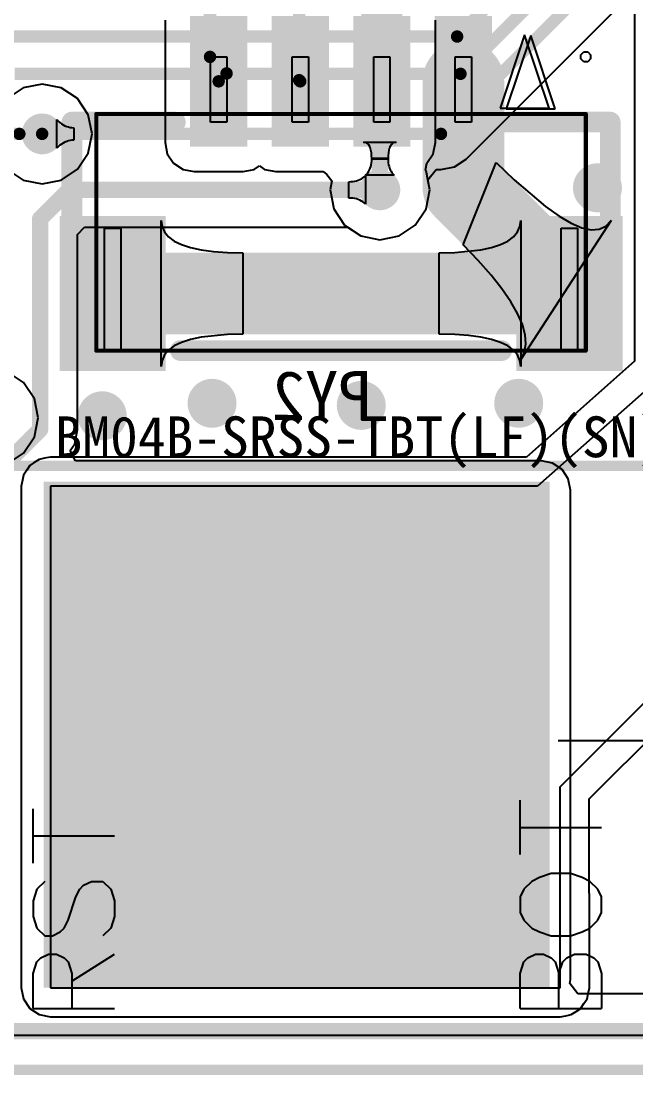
# Model space of a CAD drawing. Header units: millimetres. Extents: x -30 to 3.5, y -1.1 to 91.3.
# Drawn here: x -17.84 to -10.3, y 0 to 12.91 of the extents above; entities that cross this region are included whole.
import ezdxf

# ---------------------------------------------------------------- set-up
doc = ezdxf.new("R2010")
doc.units = ezdxf.units.MM
for name, color, linetype in [('BottomLayer', 5, 'Continuous'), ('BottomOverlay', 54, 'Continuous'), ('BottomPaste', 16, 'Continuous'), ('BottomSolder', 6, 'Continuous'), ('KeepOutLayer', 6, 'Continuous'), ('Mechanical15', 56, 'Continuous'), ('Mechanical6', 56, 'Continuous'), ('MultiLayer', 9, 'Continuous'), ('TopLayer', 1, 'Continuous'), ('TopOverlay', 2, 'Continuous'), ('TopPaste', 8, 'Continuous'), ('TopSolder', 216, 'Continuous'), ('ViaHoleLayer', 16, 'Continuous')]:
    doc.layers.add(name, color=color, linetype=linetype)

# ---------------------------------------------------------------- blocks, each defined once
blk = doc.blocks.new('CONN_SMD_BM04B_SRSS_TBT_LF_SN_1')
at = {"layer": 'Mechanical15'}
for p, q in [((-1.6, 0.8), (-1.6, 1.6)), ((-1.6, 1.6), (-1.4, 1.6)), ((-1.4, 1.6), (-1.4, 0.8)), ((-0.6, 0.8), (-0.6, 1.6)), ((-0.6, 1.6), (-0.4, 1.6)), ((-0.4, 1.6), (-0.4, 0.8)), ((0.4, 0.8), (0.4, 1.6)), ((0.4, 1.6), (0.6, 1.6)), ((0.6, 1.6), (0.6, 0.8)), ((1.4, 0.8), (1.4, 1.6)), ((1.4, 1.6), (1.6, 1.6)), ((1.6, 1.6), (1.6, 0.8)), ((2.94, 1.625), (2.975, 1.66)), ((2.94, 1.575), (2.94, 1.625)), ((2.975, 1.54), (2.94, 1.575)), ((2.975, 1.66), (3, 1.66)), ((3, 1.66), (3, 1.66)), ((3, 1.66), (3.025, 1.66)), ((3.025, 1.66), (3.06, 1.625)), ((3.06, 1.575), (3.025, 1.54)), ((3.06, 1.625), (3.06, 1.575)), ((3, 1.54), (2.975, 1.54)), ((3.025, 1.54), (3, 1.54)), ((-1.4, 0.8), (-1.6, 0.8)), ((-0.4, 0.8), (-0.6, 0.8)), ((0.6, 0.8), (0.4, 0.8)), ((1.6, 0.8), (1.4, 0.8)), ((-2.9, -2), (-2.9, -0.5)), ((-2.9, -0.5), (-2.7, -0.5)), ((-2.7, -0.5), (-2.7, -2)), ((2.7, -2), (2.7, -0.5)), ((2.7, -0.5), (2.9, -0.5)), ((2.9, -0.5), (2.9, -2)), ((-2.7, -2), (-2.9, -2)), ((2.9, -2), (2.7, -2))]:
    blk.add_line(p, q, dxfattribs=at)
at = {"layer": 'Mechanical15', "const_width": 0.0508}
for points in [[(-3, 0.9), (-3, -2)], [(-3, 0.9), (3, 0.9)], [(3, 0.9), (3, -2)], [(-3, -2), (3, -2)]]:
    blk.add_lwpolyline(points, dxfattribs=at)
at = {"layer": 'Mechanical15', "const_width": 0.0254}
for points in [[(-3.013, 0.9, 1), (-2.987, 0.9, 1)], [(-3.013, 0.9, 1), (-2.987, 0.9, 1)], [(2.987, 0.9, 1), (3.013, 0.9, 1)], [(2.987, 0.9, 1), (3.013, 0.9, 1)], [(-3.013, -2, 1), (-2.987, -2, 1)], [(-3.013, -2, 1), (-2.987, -2, 1)], [(2.987, -2, 1), (3.013, -2, 1)], [(2.987, -2, 1), (3.013, -2, 1)]]:
    blk.add_lwpolyline(points, format="xyb", close=True, dxfattribs=at)
at = {"layer": 'Mechanical6'}
for p, q in [((2.325, 1.861), (2.025, 0.961)), ((2.625, 0.961), (2.325, 1.861)), ((2.025, 0.961), (2.625, 0.961))]:
    blk.add_line(p, q, dxfattribs=at)
at = {"layer": 'TopLayer'}
for points in [[(-1.8, 0.55), (-1.2, 0.55), (-1.8, 2.05), (-1.2, 2.05)], [(-0.8, 0.55), (-0.2, 0.55), (-0.8, 2.05), (-0.2, 2.05)], [(0.2, 0.55), (0.8, 0.55), (0.2, 2.05), (0.8, 2.05)], [(1.2, 0.55), (1.8, 0.55), (1.2, 2.05), (1.8, 2.05)], [(-3.4, -2.2), (-2.2, -2.2), (-3.4, -0.4), (-2.2, -0.4)], [(2.2, -2.2), (3.4, -2.2), (2.2, -0.4), (3.4, -0.4)]]:
    blk.add_solid(points, dxfattribs=at)
at = {"layer": 'TopOverlay'}
for p, q in [((2.25, 1.87), (1.95, 0.97)), ((2.55, 0.97), (2.25, 1.87)), ((1.95, 0.97), (2.55, 0.97))]:
    blk.add_line(p, q, dxfattribs=at)
at = {"layer": 'TopOverlay', "const_width": 0.254}
for points in [[(-3.3, -0.369), (-3.3, 0.8)], [(-3.3, 0.8), (-3.231, 0.8)], [(-3.231, 0.8), (-2.031, 0.8)], [(2.031, 0.8), (3.3, 0.8)], [(3.3, -0.369), (3.3, 0.8)], [(-1.969, -2), (1.969, -2)]]:
    blk.add_lwpolyline(points, dxfattribs=at)
at = {"layer": 'TopOverlay', "const_width": 0.127}
for points in [[(-3.363, 0.8, 1), (-3.236, 0.8, 1)], [(-3.363, 0.8, 1), (-3.236, 0.8, 1)], [(-3.295, 0.8, 1), (-3.168, 0.8, 1)], [(-3.295, 0.8, 1), (-3.168, 0.8, 1)], [(-2.095, 0.8, 1), (-1.968, 0.8, 1)], [(1.968, 0.8, 1), (2.095, 0.8, 1)], [(3.236, 0.8, 1), (3.363, 0.8, 1)], [(3.236, 0.8, 1), (3.363, 0.8, 1)], [(-3.363, -0.369, 1), (-3.236, -0.369, 1)], [(3.236, -0.369, 1), (3.363, -0.369, 1)], [(-2.032, -2, 1), (-1.905, -2, 1)], [(1.905, -2, 1), (2.032, -2, 1)]]:
    blk.add_lwpolyline(points, format="xyb", close=True, dxfattribs=at)
at = {"layer": 'TopPaste'}
for points in [[(-1.8, 0.55), (-1.2, 0.55), (-1.8, 2.05), (-1.2, 2.05)], [(-0.8, 0.55), (-0.2, 0.55), (-0.8, 2.05), (-0.2, 2.05)], [(0.2, 0.55), (0.8, 0.55), (0.2, 2.05), (0.8, 2.05)], [(1.2, 0.55), (1.8, 0.55), (1.2, 2.05), (1.8, 2.05)], [(-3.4, -2.2), (-2.2, -2.2), (-3.4, -0.4), (-2.2, -0.4)], [(2.2, -2.2), (3.4, -2.2), (2.2, -0.4), (3.4, -0.4)]]:
    blk.add_solid(points, dxfattribs=at)
at = {"layer": 'TopSolder'}
for points in [[(-1.851, 0.499), (-1.149, 0.499), (-1.851, 2.101), (-1.149, 2.101)], [(-0.851, 0.499), (-0.149, 0.499), (-0.851, 2.101), (-0.149, 2.101)], [(0.149, 0.499), (0.851, 0.499), (0.149, 2.101), (0.851, 2.101)], [(1.149, 0.499), (1.851, 0.499), (1.149, 2.101), (1.851, 2.101)], [(-3.451, -2.251), (-2.149, -2.251), (-3.451, -0.349), (-2.149, -0.349)], [(2.149, -2.251), (3.451, -2.251), (2.149, -0.349), (3.451, -0.349)]]:
    blk.add_solid(points, dxfattribs=at)
blk = doc.blocks.new('18650_BATTERY_B_27')
at = {"layer": 'BottomLayer'}
blk.add_solid([(0.295, -13.5), (6.295, -13.5), (0.295, -7.5), (6.295, -7.5)], dxfattribs=at)
at = {"layer": 'BottomOverlay', "const_width": 0.127}
blk.add_lwpolyline([(0, -21), (0, 0)], dxfattribs=at)
at = {"layer": 'BottomPaste'}
blk.add_solid([(0.295, -13.5), (6.295, -13.5), (0.295, -7.5), (6.295, -7.5)], dxfattribs=at)
at = {"layer": 'BottomSolder'}
blk.add_solid([(0.193, -13.602), (6.396, -13.602), (0.193, -7.398), (6.396, -7.398)], dxfattribs=at)

msp = doc.modelspace()

# ---------------------------------------------------------------- linework, layer by layer
at = {"layer": 'BottomLayer'}
for p, q in [((-12.381, 11.224), (-4.997, 18.608)), ((-17.398, 11.357), (-17.398, 11.707)), ((-17.398, 11.707), (-17.379, 11.688)), ((-17.379, 11.688), (-17.359, 11.671)), ((-17.359, 11.671), (-17.339, 11.656)), ((-17.339, 11.656), (-17.318, 11.643)), ((-17.318, 11.643), (-17.297, 11.632)), ((-17.297, 11.632), (-17.276, 11.623)), ((-17.276, 11.623), (-17.255, 11.617)), ((-17.255, 11.617), (-17.233, 11.612)), ((-17.233, 11.612), (-17.211, 11.609)), ((-17.211, 11.609), (-17.189, 11.608)), ((-17.189, 11.608), (-17.189, 11.456)), ((-17.379, 11.375), (-17.398, 11.357)), ((-17.359, 11.392), (-17.379, 11.375)), ((-17.339, 11.407), (-17.359, 11.392)), ((-17.318, 11.42), (-17.339, 11.407)), ((-17.297, 11.431), (-17.318, 11.42)), ((-17.276, 11.44), (-17.297, 11.431)), ((-17.255, 11.447), (-17.276, 11.44)), ((-17.233, 11.452), (-17.255, 11.447)), ((-17.211, 11.455), (-17.233, 11.452)), ((-17.189, 11.456), (-17.211, 11.455)), ((-12.688, 11.097), (-12.522, 11.13)), ((-12.522, 11.13), (-12.381, 11.224)), ((-13.683, 10.973), (-13.664, 10.983)), ((-13.664, 10.983), (-13.647, 10.994)), ((-13.647, 10.994), (-13.63, 11.007)), ((-13.63, 11.007), (-13.615, 11.021)), ((-13.615, 11.021), (-13.615, 10.671)), ((-12.85, 10.97), (-12.745, 11.097)), ((-12.745, 11.097), (-12.688, 11.097)), ((-13.816, 10.946), (-13.791, 10.947)), ((-13.816, 10.746), (-13.816, 10.946)), ((-13.791, 10.947), (-13.767, 10.949)), ((-13.767, 10.949), (-13.744, 10.953)), ((-13.744, 10.953), (-13.723, 10.958)), ((-13.723, 10.958), (-13.702, 10.965)), ((-13.702, 10.965), (-13.683, 10.973)), ((-12.825, 10.846), (-12.85, 10.97)), ((-13.791, 10.745), (-13.816, 10.746)), ((-13.767, 10.743), (-13.791, 10.745)), ((-13.744, 10.739), (-13.767, 10.743)), ((-13.723, 10.734), (-13.744, 10.739)), ((-13.702, 10.727), (-13.723, 10.734)), ((-13.683, 10.719), (-13.702, 10.727)), ((-12.871, 10.612), (-12.825, 10.846)), ((-13.664, 10.709), (-13.683, 10.719)), ((-13.647, 10.698), (-13.664, 10.709)), ((-13.63, 10.685), (-13.647, 10.698)), ((-13.615, 10.671), (-13.63, 10.685)), ((-13.004, 10.413), (-12.871, 10.612)), ((-17.143, 10.3), (-17.057, 10.387)), ((-17.057, 10.387), (-13.83, 10.387)), ((-13.83, 10.387), (-13.671, 10.281)), ((-13.202, 10.281), (-13.004, 10.413)), ((-17.143, 7.909), (-17.143, 10.3)), ((-13.671, 10.281), (-13.437, 10.234)), ((-13.437, 10.234), (-13.202, 10.281)), ((-17.178, 7.733), (-17.143, 7.909)), ((-17.234, 7.651), (-17.178, 7.733)), ((-17.166, 7.524), (-17.234, 7.651)), ((-11.456, 7.524), (-17.166, 7.524)), ((-11.32, 7.496), (-11.456, 7.524)), ((-11.204, 7.419), (-11.32, 7.496)), ((-11.127, 7.303), (-11.204, 7.419)), ((-11.1, 7.167), (-11.127, 7.303)), ((-11.1, 1.167), (-11.1, 7.167)), ((-11.109, 1.119), (-11.1, 1.167)), ((-11.011, 0.992), (-11.109, 1.119)), ((-7.15, 0.992), (-11.011, 0.992))]:
    msp.add_line(p, q, dxfattribs=at)
for points, const_width in [([(-12.49, 12.725), (-6.008, 19.207)], 0.152), ([(-12.449, 12.268), (-5.656, 19.061)], 0.152), ([(-12.688, 11.532), (-5.304, 18.916)], 0.152), ([(-18.593, 12.725), (-12.49, 12.725)], 0.152), ([(-17.914, 12.268), (-12.449, 12.268)], 0.152), ([(-17.577, 11.532), (-12.688, 11.532)], 0.152), ([(-17.602, 10.49), (-17.247, 10.846)], 0.2), ([(-17.247, 10.846), (-13.437, 10.846)], 0.2), ([(-17.602, 7.909), (-17.602, 10.49)], 0.2), ([(-18.526, 6.985), (-17.602, 7.909)], 0.2), ([(-18.136, 0.533), (-6.96, 0.533)], 0.2)]:
    msp.add_lwpolyline(points, dxfattribs=dict(at, const_width=const_width))
for points, const_width in [([(-12.528, 12.725, 1), (-12.452, 12.725, 1)], 0.076), ([(-12.528, 12.725, 1), (-12.452, 12.725, 1)], 0.076), ([(-12.487, 12.268, 1), (-12.411, 12.268, 1)], 0.076), ([(-12.487, 12.268, 1), (-12.411, 12.268, 1)], 0.076), ([(-17.702, 11.532, 1), (-17.452, 11.532, 1)], 0.25), ([(-17.615, 11.532, 1), (-17.539, 11.532, 1)], 0.076), ([(-12.726, 11.532, 1), (-12.65, 11.532, 1)], 0.076), ([(-12.726, 11.532, 1), (-12.65, 11.532, 1)], 0.076), ([(-10.92, 10.871, 1), (-10.62, 10.871, 1)], 0.3), ([(-13.562, 10.846, 1), (-13.312, 10.846, 1)], 0.25), ([(-17.297, 10.846, 1), (-17.197, 10.846, 1)], 0.1), ([(-17.297, 10.846, 1), (-17.197, 10.846, 1)], 0.1), ([(-13.487, 10.846, 1), (-13.387, 10.846, 1)], 0.1), ([(-17.652, 10.49, 1), (-17.552, 10.49, 1)], 0.1), ([(-17.652, 10.49, 1), (-17.552, 10.49, 1)], 0.1), ([(-11.985, 10.244, 1), (-11.685, 10.244, 1)], 0.3), ([(-16.889, 10.033, 1), (-16.589, 10.033, 1)], 0.3), ([(-13.307, 9.652, 1), (-13.007, 9.652, 1)], 0.3), ([(-15.39, 9.627, 1), (-15.09, 9.627, 1)], 0.3), ([(-10.97, 9.195, 1), (-10.67, 9.195, 1)], 0.3), ([(-16.863, 9.119, 1), (-16.563, 9.119, 1)], 0.3), ([(-15.644, 8.23, 1), (-15.344, 8.23, 1)], 0.3), ([(-11.885, 8.23, 1), (-11.585, 8.23, 1)], 0.3), ([(-13.815, 8.204, 1), (-13.515, 8.204, 1)], 0.3), ([(-16.99, 8.077, 1), (-16.69, 8.077, 1)], 0.3), ([(-17.652, 7.909, 1), (-17.552, 7.909, 1)], 0.1), ([(-17.652, 7.909, 1), (-17.552, 7.909, 1)], 0.1), ([(-17.066, 6.579, 1), (-16.766, 6.579, 1)], 0.3), ([(-14.831, 6.528, 1), (-14.531, 6.528, 1)], 0.3), ([(-12.291, 6.452, 1), (-11.991, 6.452, 1)], 0.3), ([(-16.762, 4.369, 1), (-16.462, 4.369, 1)], 0.3), ([(-14.606, 4.167, 1), (-14.306, 4.167, 1)], 0.3), ([(-12.266, 4.166, 1), (-11.966, 4.166, 1)], 0.3), ([(-16.812, 1.956, 1), (-16.512, 1.956, 1)], 0.3), ([(-14.73, 2.007, 1), (-14.43, 2.007, 1)], 0.3), ([(-12.317, 1.956, 1), (-12.017, 1.956, 1)], 0.3)]:
    msp.add_lwpolyline(points, format="xyb", close=True, dxfattribs=dict(at, const_width=const_width))
at = {"layer": 'BottomOverlay'}
msp.add_line((-11.252, 4.095), (-6.11, 4.095), dxfattribs=at)
at = {"layer": 'KeepOutLayer', "const_width": 0.127}
msp.add_lwpolyline([(-26.975, 0.062), (-2.032, 0.062)], dxfattribs=at)
at = {"layer": 'MultiLayer'}
for points, const_width in [([(-17.702, 11.532, 1), (-17.452, 11.532, 1)], 0.25), ([(-10.92, 10.871, 1), (-10.62, 10.871, 1)], 0.3), ([(-13.562, 10.846, 1), (-13.312, 10.846, 1)], 0.25), ([(-11.985, 10.244, 1), (-11.685, 10.244, 1)], 0.3), ([(-16.889, 10.033, 1), (-16.589, 10.033, 1)], 0.3), ([(-13.307, 9.652, 1), (-13.007, 9.652, 1)], 0.3), ([(-15.39, 9.627, 1), (-15.09, 9.627, 1)], 0.3), ([(-10.97, 9.195, 1), (-10.67, 9.195, 1)], 0.3), ([(-16.863, 9.119, 1), (-16.563, 9.119, 1)], 0.3), ([(-15.644, 8.23, 1), (-15.344, 8.23, 1)], 0.3), ([(-11.885, 8.23, 1), (-11.585, 8.23, 1)], 0.3), ([(-13.815, 8.204, 1), (-13.515, 8.204, 1)], 0.3), ([(-16.99, 8.077, 1), (-16.69, 8.077, 1)], 0.3), ([(-17.066, 6.579, 1), (-16.766, 6.579, 1)], 0.3), ([(-14.831, 6.528, 1), (-14.531, 6.528, 1)], 0.3), ([(-12.291, 6.452, 1), (-11.991, 6.452, 1)], 0.3), ([(-16.762, 4.369, 1), (-16.462, 4.369, 1)], 0.3), ([(-14.606, 4.167, 1), (-14.306, 4.167, 1)], 0.3), ([(-12.266, 4.166, 1), (-11.966, 4.166, 1)], 0.3), ([(-16.812, 1.956, 1), (-16.512, 1.956, 1)], 0.3), ([(-14.73, 2.007, 1), (-14.43, 2.007, 1)], 0.3), ([(-12.317, 1.956, 1), (-12.017, 1.956, 1)], 0.3)]:
    msp.add_lwpolyline(points, format="xyb", close=True, dxfattribs=dict(at, const_width=const_width))
at = {"layer": 'TopLayer'}
for p, q in [((-10.314, 16.229), (-10.314, 8.745)), ((-16.07, 12.926), (-16.07, 11.426)), ((-12.756, 11.426), (-12.756, 12.926)), ((-17.577, 12.143), (-17.811, 12.097)), ((-17.343, 12.097), (-17.577, 12.143)), ((-17.811, 12.097), (-18.007, 11.966)), ((-17.144, 11.964), (-17.343, 12.097)), ((-17.012, 11.766), (-17.144, 11.964)), ((-16.965, 11.532), (-17.012, 11.766)), ((-17.012, 11.297), (-16.965, 11.532)), ((-16.07, 11.426), (-16.043, 11.289)), ((-13.618, 11.427), (-13.637, 11.429)), ((-13.637, 11.429), (-13.237, 11.429)), ((-13.601, 11.421), (-13.618, 11.427)), ((-13.586, 11.411), (-13.601, 11.421)), ((-13.573, 11.397), (-13.586, 11.411)), ((-13.562, 11.379), (-13.573, 11.397)), ((-13.553, 11.357), (-13.562, 11.379)), ((-13.312, 11.379), (-13.321, 11.357)), ((-13.301, 11.397), (-13.312, 11.379)), ((-13.288, 11.411), (-13.301, 11.397)), ((-13.273, 11.421), (-13.288, 11.411)), ((-13.256, 11.427), (-13.273, 11.421)), ((-13.237, 11.429), (-13.256, 11.427)), ((-12.784, 11.289), (-12.756, 11.426)), ((-17.144, 11.099), (-17.012, 11.297)), ((-16.043, 11.289), (-15.966, 11.174)), ((-13.546, 11.331), (-13.553, 11.357)), ((-13.541, 11.301), (-13.546, 11.331)), ((-13.538, 11.267), (-13.541, 11.301)), ((-13.537, 11.229), (-13.538, 11.267)), ((-13.336, 11.267), (-13.337, 11.229)), ((-13.333, 11.301), (-13.336, 11.267)), ((-13.328, 11.331), (-13.333, 11.301)), ((-13.321, 11.357), (-13.328, 11.331)), ((-12.861, 11.174), (-12.784, 11.289)), ((-15.966, 11.174), (-15.85, 11.096)), ((-14.977, 11.096), (-14.913, 11.139)), ((-14.913, 11.139), (-14.85, 11.096)), ((-13.564, 11.092), (-13.555, 11.111)), ((-13.555, 11.111), (-13.549, 11.132)), ((-13.549, 11.132), (-13.543, 11.154)), ((-13.543, 11.154), (-13.54, 11.176)), ((-13.54, 11.176), (-13.537, 11.2)), ((-13.337, 11.229), (-13.537, 11.229)), ((-13.537, 11.225), (-13.337, 11.225)), ((-13.537, 11.2), (-13.537, 11.225)), ((-13.337, 11.225), (-13.336, 11.2)), ((-13.336, 11.2), (-13.334, 11.176)), ((-13.334, 11.176), (-13.33, 11.154)), ((-13.33, 11.154), (-13.325, 11.132)), ((-13.325, 11.132), (-13.318, 11.111)), ((-13.318, 11.111), (-13.31, 11.092)), ((-12.878, 11.089), (-12.861, 11.174)), ((-12.417, 10.172), (-12.01, 11.18)), ((-12.01, 11.18), (-11.792, 10.969)), ((-18.007, 11.097), (-17.811, 10.966)), ((-17.343, 10.966), (-17.144, 11.099)), ((-15.85, 11.096), (-15.713, 11.069)), ((-15.713, 11.069), (-15.113, 11.069)), ((-15.113, 11.069), (-14.977, 11.096)), ((-14.85, 11.096), (-14.713, 11.069)), ((-14.713, 11.069), (-14.133, 11.069)), ((-14.133, 11.069), (-14.087, 11.035)), ((-14.087, 11.035), (-14.026, 10.957)), ((-13.612, 11.024), (-13.597, 11.04)), ((-13.262, 11.024), (-13.612, 11.024)), ((-13.597, 11.04), (-13.585, 11.056)), ((-13.585, 11.056), (-13.573, 11.073)), ((-13.573, 11.073), (-13.564, 11.092)), ((-13.31, 11.092), (-13.3, 11.073)), ((-13.3, 11.073), (-13.289, 11.056)), ((-13.289, 11.056), (-13.276, 11.04)), ((-13.276, 11.04), (-13.262, 11.024)), ((-12.871, 11.08), (-12.878, 11.089)), ((-12.825, 10.846), (-12.871, 11.08)), ((-17.811, 10.966), (-17.577, 10.92)), ((-17.577, 10.92), (-17.343, 10.966)), ((-14.026, 10.957), (-14.048, 10.846)), ((-11.792, 10.969), (-11.408, 10.64)), ((-14.048, 10.846), (-14.002, 10.612)), ((-12.871, 10.612), (-12.825, 10.846)), ((-14.002, 10.612), (-13.869, 10.413)), ((-13.004, 10.413), (-12.871, 10.612)), ((-11.408, 10.64), (-11.241, 10.522)), ((-16.117, 8.679), (-16.117, 10.472)), ((-16.117, 10.472), (-16.107, 10.397)), ((-11.72, 10.397), (-11.71, 10.472)), ((-11.71, 10.472), (-11.71, 8.679)), ((-10.603, 10.469), (-11.707, 8.766)), ((-11.241, 10.522), (-11.092, 10.436)), ((-10.667, 10.4), (-10.603, 10.469)), ((-16.107, 10.397), (-16.077, 10.33)), ((-13.869, 10.413), (-13.671, 10.281)), ((-13.202, 10.281), (-13.004, 10.413)), ((-11.75, 10.33), (-11.72, 10.397)), ((-11.092, 10.436), (-10.96, 10.38)), ((-10.96, 10.38), (-10.845, 10.356)), ((-10.845, 10.356), (-10.747, 10.363)), ((-10.747, 10.363), (-10.667, 10.4)), ((-16.077, 10.33), (-16.027, 10.27)), ((-16.027, 10.27), (-15.957, 10.219)), ((-15.957, 10.219), (-15.867, 10.175)), ((-13.671, 10.281), (-13.437, 10.234)), ((-13.437, 10.234), (-13.202, 10.281)), ((-11.96, 10.175), (-11.87, 10.219)), ((-11.87, 10.219), (-11.8, 10.27)), ((-11.8, 10.27), (-11.75, 10.33)), ((-15.867, 10.175), (-15.757, 10.139)), ((-15.757, 10.139), (-15.627, 10.112)), ((-15.627, 10.112), (-15.476, 10.092)), ((-15.476, 10.092), (-15.306, 10.08)), ((-15.306, 10.08), (-15.117, 10.076)), ((-15.117, 10.076), (-15.117, 9.076)), ((-12.71, 10.076), (-12.52, 10.08)), ((-12.71, 9.076), (-12.71, 10.076)), ((-12.52, 10.08), (-12.2, 10.112)), ((-12.233, 9.981), (-12.417, 10.172)), ((-12.2, 10.112), (-12.07, 10.139)), ((-12.07, 10.139), (-11.96, 10.175)), ((-12.074, 9.801), (-12.233, 9.981)), ((-11.94, 9.633), (-12.074, 9.801)), ((-11.831, 9.475), (-11.94, 9.633)), ((-11.748, 9.329), (-11.831, 9.475)), ((-11.689, 9.194), (-11.748, 9.329)), ((-11.656, 9.07), (-11.689, 9.194)), ((-15.306, 9.072), (-15.627, 9.04)), ((-15.117, 9.076), (-15.306, 9.072)), ((-12.52, 9.072), (-12.71, 9.076)), ((-12.35, 9.06), (-12.52, 9.072)), ((-12.2, 9.04), (-12.35, 9.06)), ((-11.648, 8.957), (-11.656, 9.07)), ((-15.957, 8.933), (-16.027, 8.881)), ((-15.867, 8.977), (-15.957, 8.933)), ((-15.757, 9.012), (-15.867, 8.977)), ((-15.627, 9.04), (-15.757, 9.012)), ((-12.07, 9.012), (-12.2, 9.04)), ((-11.96, 8.977), (-12.07, 9.012)), ((-11.87, 8.933), (-11.96, 8.977)), ((-11.8, 8.881), (-11.87, 8.933)), ((-11.665, 8.856), (-11.648, 8.957)), ((-16.077, 8.822), (-16.107, 8.754)), ((-16.027, 8.881), (-16.077, 8.822)), ((-11.75, 8.822), (-11.8, 8.881)), ((-11.72, 8.754), (-11.75, 8.822)), ((-11.707, 8.766), (-11.665, 8.856)), ((-16.107, 8.754), (-16.117, 8.679)), ((-11.71, 8.679), (-11.72, 8.754)), ((-10.314, 8.745), (-11.641, 7.57)), ((-17.805, 8.484), (-18.003, 8.617)), ((-9.957, 8.585), (-11.506, 7.214)), ((-17.672, 8.286), (-17.805, 8.484)), ((-17.625, 8.052), (-17.672, 8.286)), ((-17.672, 7.818), (-17.625, 8.052)), ((-17.805, 7.619), (-17.672, 7.818)), ((-18.003, 7.487), (-17.805, 7.619)), ((-17.673, 7.503), (-17.728, 7.466)), ((-17.612, 7.543), (-17.673, 7.503)), ((-17.548, 7.556), (-17.612, 7.543)), ((-17.612, 7.543), (-17.612, 7.543)), ((-17.612, 7.543), (-17.612, 7.543)), ((-17.475, 7.57), (-17.548, 7.556)), ((-11.641, 7.57), (-17.475, 7.57)), ((-17.475, 7.57), (-17.475, 7.57)), ((-17.475, 7.57), (-17.475, 7.57)), ((-17.764, 7.411), (-17.805, 7.35)), ((-17.728, 7.466), (-17.764, 7.411)), ((-17.728, 7.466), (-17.728, 7.466)), ((-17.728, 7.466), (-17.728, 7.466)), ((-17.818, 7.287), (-17.832, 7.214)), ((-17.805, 7.35), (-17.818, 7.287)), ((-17.805, 7.35), (-17.805, 7.35)), ((-17.805, 7.35), (-17.805, 7.35)), ((-17.832, 7.214), (-17.832, 7.214)), ((-17.832, 7.214), (-17.832, 7.214)), ((-17.832, 7.214), (-17.832, 7.188)), ((-17.832, 7.188), (-17.832, 7.137)), ((-17.832, 7.137), (-17.832, 7.137)), ((-17.832, 7.137), (-17.832, 7.137)), ((-17.832, 7.137), (-17.832, 1.067)), ((-11.506, 7.214), (-17.475, 7.214)), ((-17.475, 7.214), (-17.475, 7.188)), ((-17.475, 7.188), (-17.475, 7.137)), ((-17.475, 7.137), (-17.475, 1.067)), ((-11.227, 3.53), (-7.899, 6.858)), ((-10.87, 3.382), (-8.818, 5.434)), ((-11.226, 1.067), (-11.227, 3.53)), ((-10.869, 1.067), (-10.87, 3.382)), ((-17.832, 1.067), (-17.805, 0.93)), ((-17.475, 1.067), (-11.43, 1.067)), ((-11.43, 1.067), (-11.226, 1.067)), ((-10.883, 0.997), (-10.869, 1.067)), ((-10.869, 1.067), (-10.869, 1.067)), ((-10.869, 1.067), (-10.869, 1.067)), ((-17.805, 0.93), (-17.728, 0.814)), ((-10.936, 0.872), (-10.897, 0.93)), ((-10.897, 0.93), (-10.883, 0.997)), ((-10.897, 0.93), (-10.897, 0.93)), ((-10.897, 0.93), (-10.897, 0.93)), ((-17.728, 0.814), (-17.612, 0.737)), ((-11.09, 0.737), (-11.031, 0.776)), ((-11.031, 0.776), (-10.974, 0.814)), ((-10.974, 0.815), (-10.936, 0.872)), ((-10.974, 0.814), (-10.974, 0.815)), ((-10.974, 0.815), (-10.974, 0.815)), ((-17.612, 0.737), (-17.475, 0.71)), ((-17.475, 0.71), (-11.43, 0.71)), ((-11.43, 0.71), (-11.226, 0.71)), ((-11.226, 0.71), (-11.157, 0.724)), ((-11.226, 0.71), (-11.226, 0.71)), ((-11.226, 0.71), (-11.226, 0.71)), ((-11.157, 0.724), (-11.09, 0.737)), ((-11.09, 0.737), (-11.09, 0.737)), ((-11.09, 0.737), (-11.09, 0.737)), ((-6.055, 0.483), (-24.934, 0.483))]:
    msp.add_line(p, q, dxfattribs=at)
for points, const_width in [([(-13.413, 12.176), (-13.413, 14.806)], 0.5), ([(-15.519, 12.476), (-15.519, 14.021)], 0.152), ([(-14.427, 12.19), (-14.427, 13.36)], 0.152), ([(-12.413, 10.876), (-12.413, 12.176)], 1), ([(-15.519, 12.476), (-15.316, 12.273)], 0.152), ([(-15.413, 12.176), (-15.316, 12.273)], 0.152), ([(-13.437, 12.152), (-13.413, 12.176)], 0.2), ([(-14.427, 12.19), (-14.413, 12.176)], 0.152), ([(-13.437, 10.846), (-13.437, 12.152)], 0.2), ([(-18.833, 11.532), (-17.856, 11.532)], 0.152), ([(-12.413, 10.876), (-11.113, 9.576)], 1), ([(-16.713, 9.576), (-11.113, 9.576)], 1)]:
    msp.add_lwpolyline(points, dxfattribs=dict(at, const_width=const_width))
for points, const_width in [([(-12.663, 12.176, 1), (-12.163, 12.176, 1)], 0.5), ([(-15.557, 12.476, 1), (-15.481, 12.476, 1)], 0.076), ([(-15.557, 12.476, 1), (-15.481, 12.476, 1)], 0.076), ([(-13.538, 12.176, 1), (-13.288, 12.176, 1)], 0.25), ([(-15.354, 12.273, 1), (-15.278, 12.273, 1)], 0.076), ([(-15.354, 12.273, 1), (-15.278, 12.273, 1)], 0.076), ([(-13.463, 12.176, 1), (-13.363, 12.176, 1)], 0.1), ([(-15.451, 12.176, 1), (-15.375, 12.176, 1)], 0.076), ([(-14.465, 12.19, 1), (-14.389, 12.19, 1)], 0.076), ([(-14.465, 12.19, 1), (-14.389, 12.19, 1)], 0.076), ([(-14.451, 12.176, 1), (-14.375, 12.176, 1)], 0.076), ([(-13.487, 12.152, 1), (-13.387, 12.152, 1)], 0.1), ([(-13.487, 12.152, 1), (-13.387, 12.152, 1)], 0.1), ([(-17.702, 11.532, 1), (-17.452, 11.532, 1)], 0.25), ([(-17.894, 11.532, 1), (-17.818, 11.532, 1)], 0.076), ([(-12.663, 10.876, 1), (-12.163, 10.876, 1)], 0.5), ([(-12.663, 10.876, 1), (-12.163, 10.876, 1)], 0.5), ([(-10.92, 10.871, 1), (-10.62, 10.871, 1)], 0.3), ([(-13.562, 10.846, 1), (-13.312, 10.846, 1)], 0.25), ([(-13.487, 10.846, 1), (-13.387, 10.846, 1)], 0.1), ([(-11.985, 10.244, 1), (-11.685, 10.244, 1)], 0.3), ([(-16.889, 10.033, 1), (-16.589, 10.033, 1)], 0.3), ([(-16.963, 9.576, 1), (-16.463, 9.576, 1)], 0.5), ([(-11.363, 9.576, 1), (-10.863, 9.576, 1)], 0.5), ([(-11.363, 9.576, 1), (-10.863, 9.576, 1)], 0.5), ([(-13.307, 9.652, 1), (-13.007, 9.652, 1)], 0.3), ([(-15.39, 9.627, 1), (-15.09, 9.627, 1)], 0.3), ([(-10.97, 9.195, 1), (-10.67, 9.195, 1)], 0.3), ([(-16.863, 9.119, 1), (-16.563, 9.119, 1)], 0.3), ([(-15.644, 8.23, 1), (-15.344, 8.23, 1)], 0.3), ([(-11.885, 8.23, 1), (-11.585, 8.23, 1)], 0.3), ([(-13.815, 8.204, 1), (-13.515, 8.204, 1)], 0.3), ([(-16.99, 8.077, 1), (-16.69, 8.077, 1)], 0.3), ([(-17.066, 6.579, 1), (-16.766, 6.579, 1)], 0.3), ([(-14.831, 6.528, 1), (-14.531, 6.528, 1)], 0.3), ([(-12.291, 6.452, 1), (-11.991, 6.452, 1)], 0.3), ([(-16.762, 4.369, 1), (-16.462, 4.369, 1)], 0.3), ([(-14.606, 4.167, 1), (-14.306, 4.167, 1)], 0.3), ([(-12.266, 4.166, 1), (-11.966, 4.166, 1)], 0.3), ([(-16.812, 1.956, 1), (-16.512, 1.956, 1)], 0.3), ([(-14.73, 2.007, 1), (-14.43, 2.007, 1)], 0.3), ([(-12.317, 1.956, 1), (-12.017, 1.956, 1)], 0.3)]:
    msp.add_lwpolyline(points, format="xyb", close=True, dxfattribs=dict(at, const_width=const_width))
at = {"layer": 'TopOverlay'}
for p, q in [((-11.719, 2.698), (-11.719, 3.365)), ((-17.688, 2.593), (-17.688, 3.26)), ((-11.719, 3.031), (-10.719, 3.031)), ((-17.688, 2.927), (-16.688, 2.927)), ((-11.338, 2.465), (-11.481, 2.417)), ((-11.1, 2.465), (-11.338, 2.465)), ((-10.957, 2.417), (-11.1, 2.465)), ((-17.545, 2.37), (-17.64, 2.274)), ((-17.069, 2.322), (-16.973, 2.37)), ((-16.973, 2.37), (-16.831, 2.37)), ((-16.831, 2.37), (-16.735, 2.274)), ((-11.576, 2.37), (-11.671, 2.274)), ((-11.481, 2.417), (-11.576, 2.37)), ((-10.862, 2.37), (-10.957, 2.417)), ((-10.766, 2.274), (-10.862, 2.37)), ((-17.64, 2.274), (-17.688, 2.132)), ((-17.164, 2.179), (-17.116, 2.274)), ((-17.116, 2.274), (-17.069, 2.322)), ((-16.735, 2.274), (-16.688, 2.132)), ((-11.671, 2.274), (-11.719, 2.179)), ((-10.719, 2.179), (-10.766, 2.274)), ((-17.688, 2.132), (-17.688, 1.941)), ((-17.259, 1.894), (-17.164, 2.179)), ((-16.688, 2.132), (-16.688, 1.941)), ((-11.719, 2.179), (-11.719, 1.989)), ((-10.719, 1.989), (-10.719, 2.179)), ((-17.688, 1.941), (-17.64, 1.798)), ((-16.688, 1.941), (-16.735, 1.798)), ((-11.719, 1.989), (-11.671, 1.894)), ((-10.766, 1.894), (-10.719, 1.989)), ((-17.307, 1.798), (-17.259, 1.894)), ((-11.671, 1.894), (-11.576, 1.798)), ((-10.862, 1.798), (-10.766, 1.894)), ((-17.64, 1.798), (-17.545, 1.703)), ((-17.545, 1.703), (-17.45, 1.703)), ((-17.45, 1.703), (-17.354, 1.751)), ((-17.354, 1.751), (-17.307, 1.798)), ((-16.735, 1.798), (-16.831, 1.703)), ((-11.576, 1.798), (-11.481, 1.751)), ((-11.481, 1.751), (-11.338, 1.703)), ((-11.338, 1.703), (-11.1, 1.703)), ((-11.1, 1.703), (-10.957, 1.751)), ((-10.957, 1.751), (-10.862, 1.798)), ((-17.64, 1.384), (-17.592, 1.432)), ((-17.592, 1.432), (-17.497, 1.479)), ((-17.497, 1.479), (-17.402, 1.479)), ((-17.402, 1.479), (-17.307, 1.432)), ((-17.307, 1.432), (-17.259, 1.384)), ((-17.211, 1.146), (-16.688, 1.479)), ((-11.671, 1.384), (-11.623, 1.432)), ((-11.623, 1.432), (-11.528, 1.479)), ((-11.528, 1.479), (-11.433, 1.479)), ((-11.433, 1.479), (-11.338, 1.432)), ((-11.338, 1.432), (-11.29, 1.384)), ((-11.195, 1.384), (-11.147, 1.432)), ((-11.147, 1.432), (-11.052, 1.479)), ((-11.052, 1.479), (-10.909, 1.479)), ((-10.909, 1.479), (-10.814, 1.432)), ((-10.814, 1.432), (-10.766, 1.384)), ((-17.688, 1.241), (-17.64, 1.384)), ((-17.259, 1.384), (-17.211, 1.241)), ((-11.719, 1.241), (-11.671, 1.384)), ((-11.29, 1.384), (-11.242, 1.241)), ((-11.242, 1.241), (-11.195, 1.384)), ((-10.766, 1.384), (-10.719, 1.241)), ((-17.688, 0.813), (-17.688, 1.241)), ((-17.211, 1.241), (-17.211, 0.813)), ((-11.719, 0.813), (-11.719, 1.241)), ((-11.242, 0.813), (-11.242, 1.241)), ((-10.719, 1.241), (-10.719, 0.813)), ((-17.688, 0.813), (-16.688, 0.813)), ((-11.719, 0.813), (-10.719, 0.813))]:
    msp.add_line(p, q, dxfattribs=at)
at = {"layer": 'ViaHoleLayer'}
for points, const_width in [([(-17.652, 11.532, 1), (-17.502, 11.532, 1)], 0.15), ([(-13.512, 10.846, 1), (-13.362, 10.846, 1)], 0.15), ([(-10.87, 10.871, 1), (-10.67, 10.871, 1)], 0.2), ([(-11.935, 10.244, 1), (-11.735, 10.244, 1)], 0.2), ([(-16.839, 10.033, 1), (-16.639, 10.033, 1)], 0.2), ([(-15.34, 9.627, 1), (-15.14, 9.627, 1)], 0.2), ([(-13.257, 9.652, 1), (-13.057, 9.652, 1)], 0.2), ([(-16.813, 9.119, 1), (-16.613, 9.119, 1)], 0.2), ([(-10.92, 9.195, 1), (-10.72, 9.195, 1)], 0.2), ([(-15.594, 8.23, 1), (-15.394, 8.23, 1)], 0.2), ([(-13.765, 8.204, 1), (-13.565, 8.204, 1)], 0.2), ([(-11.835, 8.23, 1), (-11.635, 8.23, 1)], 0.2), ([(-16.94, 8.077, 1), (-16.74, 8.077, 1)], 0.2), ([(-17.016, 6.579, 1), (-16.816, 6.579, 1)], 0.2), ([(-14.781, 6.528, 1), (-14.581, 6.528, 1)], 0.2), ([(-12.241, 6.452, 1), (-12.041, 6.452, 1)], 0.2), ([(-16.712, 4.369, 1), (-16.512, 4.369, 1)], 0.2), ([(-14.556, 4.167, 1), (-14.356, 4.167, 1)], 0.2), ([(-12.216, 4.166, 1), (-12.016, 4.166, 1)], 0.2), ([(-14.68, 2.007, 1), (-14.48, 2.007, 1)], 0.2), ([(-16.762, 1.956, 1), (-16.562, 1.956, 1)], 0.2), ([(-12.267, 1.956, 1), (-12.067, 1.956, 1)], 0.2)]:
    msp.add_lwpolyline(points, format="xyb", close=True, dxfattribs=dict(at, const_width=const_width))

# ---------------------------------------------------------------- block references
for name, p, rotation in [('18650_BATTERY_B_27', (-3.956, 7.462), 270), ('CONN_SMD_BM04B_SRSS_TBT_LF_SN_1', (-13.913, 10.876), 360)]:
    msp.add_blockref(name, p, dxfattribs=dict(rotation=rotation))

# ---------------------------------------------------------------- texts
at = {"layer": 'BottomOverlay', "text_generation_flag": 2}
msp.add_text('PY2', height=0.6, dxfattribs=at).set_placement((-13.538, 8.026))
at = {"layer": 'TopOverlay'}
msp.add_text('BM04B-SRSS-TBT(LF)(SN)', height=0.5, dxfattribs=at).set_placement((-17.424, 7.569))

doc.saveas('drawing.dxf')
